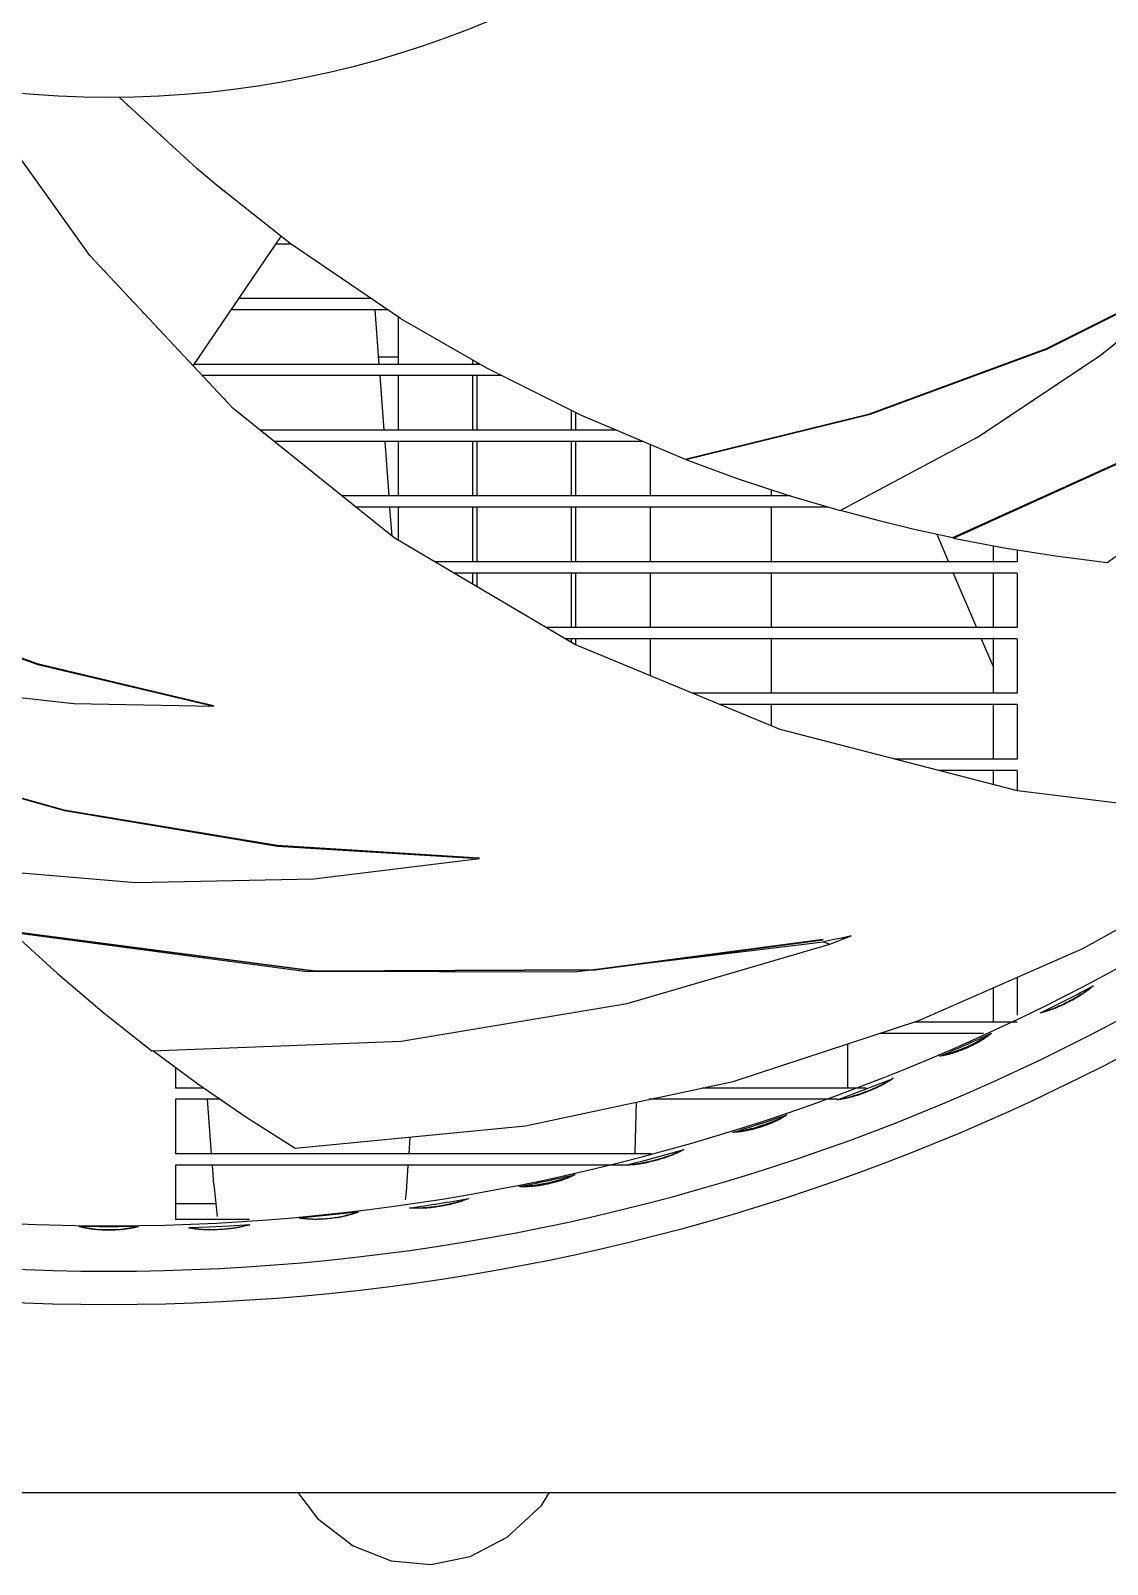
# Model space of a CAD drawing. Header units: millimetres. Extents: x 0 to 841, y 0 to 594.
# Drawn here: x 212.67 to 241.3, y 111.82 to 152.62 of the extents above; entities that cross this region are included whole.
import ezdxf

# ---------------------------------------------------------------- set-up
doc = ezdxf.new("R2010")
doc.units = ezdxf.units.MM
doc.header["$LTSCALE"] = 46.255
doc.layers.get('0').update_dxf_attribs({"linetype": 'CONTINUOUS'})
doc.layers.add('ASSEM_MEM', color=7, linetype='CONTINUOUS')

msp = doc.modelspace()

# ---------------------------------------------------------------- linework, layer by layer
at = {"color": 7, "linetype": 'CONTINUOUS'}
for p, q in [((219.588, 146.94), (219.183, 146.94)), ((221.722, 145.49), (218.195, 145.49)), ((222.181, 145.19), (217.991, 145.19)), ((221.938, 143.74), (221.831, 145.19)), ((222.443, 145.002), (222.443, 143.74)), ((224.625, 143.74), (217.003, 143.74)), ((221.923, 143.94), (222.443, 143.94)), ((224.42, 143.858), (224.42, 143.74)), ((224.543, 143.74), (224.543, 143.787)), ((225.2, 143.44), (217.229, 143.44)), ((222.068, 141.99), (221.961, 143.44)), ((222.443, 143.44), (222.443, 141.99)), ((224.42, 143.44), (224.42, 141.99)), ((224.543, 141.99), (224.543, 143.44)), ((227.043, 142.519), (227.043, 141.99)), ((227.166, 141.99), (227.166, 142.458)), ((228.248, 141.99), (218.764, 141.99)), ((228.958, 141.69), (219.137, 141.69)), ((222.198, 140.24), (222.09, 141.69)), ((222.443, 141.69), (222.443, 140.24)), ((224.42, 141.69), (224.42, 140.24)), ((224.543, 140.24), (224.543, 141.69)), ((227.043, 141.69), (227.043, 140.24)), ((227.166, 140.24), (227.166, 141.69)), ((229.143, 141.612), (229.143, 140.24)), ((232.361, 140.406), (232.361, 140.24)), ((232.871, 140.24), (220.943, 140.24)), ((233.885, 139.94), (221.316, 139.94)), ((222.443, 139.94), (222.443, 139.058)), ((224.42, 139.94), (224.42, 138.49)), ((224.543, 138.49), (224.543, 139.94)), ((227.043, 139.94), (227.043, 138.49)), ((227.166, 138.49), (227.166, 139.94)), ((229.143, 139.94), (229.143, 138.49)), ((232.361, 139.94), (232.361, 138.49)), ((222.277, 139.168), (222.221, 139.923)), ((236.758, 139.227), (237.072, 138.49)), ((238.261, 138.918), (238.261, 138.49)), ((238.897, 138.808), (238.897, 138.49)), ((238.897, 138.49), (223.405, 138.49)), ((238.897, 138.19), (223.913, 138.19)), ((224.42, 138.19), (224.42, 137.89)), ((224.543, 137.818), (224.543, 138.19)), ((227.043, 138.19), (227.043, 136.74)), ((227.166, 136.74), (227.166, 138.19)), ((229.143, 138.19), (229.143, 136.74)), ((232.361, 138.19), (232.361, 136.74)), ((237.2, 138.19), (237.818, 136.74)), ((238.261, 138.19), (238.261, 136.74)), ((238.897, 138.19), (238.897, 136.74)), ((238.897, 136.74), (226.368, 136.74)), ((238.897, 136.44), (226.876, 136.44)), ((227.043, 136.44), (227.043, 136.341)), ((227.166, 136.273), (227.166, 136.44)), ((229.143, 136.44), (229.143, 135.457)), ((232.361, 136.44), (232.361, 134.99)), ((237.945, 136.44), (238.261, 135.7)), ((238.261, 136.44), (238.261, 134.99)), ((238.897, 136.44), (238.897, 134.99)), ((238.897, 134.99), (230.275, 134.99)), ((238.897, 134.69), (231.001, 134.69)), ((232.361, 134.69), (232.361, 134.128)), ((238.261, 134.69), (238.261, 133.24)), ((238.897, 134.69), (238.897, 133.24)), ((238.897, 133.24), (235.65, 133.24)), ((238.897, 132.94), (236.809, 132.94)), ((238.261, 132.94), (238.261, 132.563)), ((238.897, 132.94), (238.897, 132.398)), ((238.897, 127.431), (238.897, 126.425)), ((238.261, 127.151), (238.261, 126.24)), ((238.897, 126.24), (236.157, 126.24)), ((234.391, 125.662), (234.391, 124.49)), ((238.003, 125.94), (235.24, 125.94)), ((216.522, 125.037), (216.522, 124.49)), ((217.277, 124.49), (216.522, 124.49)), ((234.887, 124.49), (230.521, 124.49)), ((217.714, 124.19), (216.522, 124.19)), ((216.522, 124.19), (216.522, 122.74)), ((217.479, 122.74), (217.371, 124.19)), ((234.124, 124.19), (229.117, 124.19)), ((222.75, 123.185), (222.719, 122.74)), ((229.163, 122.74), (216.522, 122.74)), ((228.499, 122.44), (216.522, 122.44)), ((216.522, 122.44), (216.522, 120.99)), ((217.539, 121.926), (217.501, 122.44)), ((217.539, 121.926), (217.627, 121.07)), ((217.592, 121.412), (216.522, 121.412)), ((218.491, 120.99), (216.522, 120.99))]:
    msp.add_line(p, q, dxfattribs=at)
for points in [[(228.737, 122.74), (228.742, 122.794), (228.779, 124.117)], [(222.698, 122.44), (222.649, 121.723), (222.623, 121.513)], [(219.768, 113.73), (220.298, 113.035), (221.24, 112.313), (222.257, 111.914), (223.307, 111.819), (224.351, 112.025), (225.342, 112.538), (226.249, 113.387), (226.467, 113.73)]]:
    msp.add_lwpolyline(points, dxfattribs=at)
at = {"layer": 'ASSEM_MEM', "color": 7, "linetype": 'CONTINUOUS'}
for p, q in [((219.331, 147.156), (216.98, 143.705)), ((239.708, 144.155), (244.003, 146.312)), ((232.799, 140.261), (234.189, 139.85)), ((212.859, 135.756), (217.535, 134.648)), ((219.233, 130.927), (224.602, 130.596)), ((212.169, 128.656), (220.252, 127.599)), ((234.225, 128.479), (234.488, 128.535)), ((234.462, 128.529), (234.225, 128.479)), ((234.282, 128.458), (234.486, 128.539)), ((234.282, 128.458), (234.462, 128.529)), ((234.486, 128.539), (234.434, 128.523)), ((234.462, 128.531), (234.447, 128.526)), ((234.488, 128.535), (234.462, 128.532)), ((227.117, 127.582), (233.751, 128.381)), ((233.744, 128.437), (227.649, 127.634)), ((228.532, 126.735), (233.92, 128.316)), ((233.988, 128.429), (233.751, 128.381)), ((233.751, 128.381), (233.92, 128.316)), ((233.92, 128.316), (234.101, 128.387)), ((234.225, 128.479), (233.988, 128.429)), ((234.101, 128.387), (234.282, 128.458)), ((240.575, 126.969), (240.619, 126.997)), ((240.605, 126.97), (240.583, 126.956)), ((239.891, 126.606), (239.867, 126.597)), ((239.874, 126.616), (239.897, 126.625)), ((237.819, 125.714), (237.851, 125.731)), ((237.193, 125.444), (237.217, 125.453)), ((237.307, 125.486), (237.335, 125.496)), ((235.256, 124.542), (235.232, 124.53)), ((231.817, 123.409), (231.847, 123.417)), ((231.847, 123.417), (231.881, 123.426)), ((232.338, 123.578), (232.372, 123.592)), ((232.438, 123.588), (232.415, 123.578)), ((229.225, 122.563), (229.285, 122.579)), ((229.331, 122.572), (229.281, 122.558)), ((229.43, 122.62), (229.468, 122.632)), ((229.468, 122.632), (229.504, 122.643)), ((229.504, 122.643), (229.54, 122.655)), ((229.54, 122.655), (229.577, 122.667)), ((229.577, 122.667), (229.613, 122.679)), ((229.613, 122.679), (229.632, 122.686)), ((229.632, 122.686), (229.67, 122.699)), ((226.689, 122.035), (226.724, 122.045)), ((226.781, 122.033), (226.757, 122.025)), ((226.765, 122.057), (226.789, 122.064)), ((226.011, 121.9), (226.058, 121.906)), ((226.115, 121.914), (226.146, 121.918)), ((226.146, 121.918), (226.178, 121.924)), ((221.387, 121.192), (220.866, 121.133)), ((220.877, 121.058), (221.387, 121.192)), ((224.318, 121.55), (224.256, 121.525)), ((214.484, 120.798), (213.959, 120.803)), ((213.959, 120.803), (214.481, 120.723)), ((215.009, 120.798), (214.484, 120.798)), ((215.534, 120.803), (215.009, 120.798)), ((215.013, 120.723), (215.534, 120.803)), ((217.412, 120.791), (216.872, 120.768)), ((216.872, 120.768), (217.413, 120.721)), ((217.953, 120.819), (217.412, 120.791)), ((218.493, 120.853), (217.953, 120.819)), ((217.96, 120.749), (218.493, 120.853)), ((220.343, 121.078), (219.82, 121.028)), ((219.82, 121.028), (220.348, 121.003)), ((220.866, 121.133), (220.343, 121.078)), ((220.348, 121.003), (220.877, 121.058)), ((214.481, 120.723), (215.013, 120.723)), ((217.413, 120.721), (217.96, 120.749)), ((161.592, 113.73), (267.913, 113.73))]:
    msp.add_line(p, q, dxfattribs=at)
for points in [[(246.095, 131.507), (238.903, 132.397), (232.597, 134.03), (227.137, 136.285), (222.332, 139.124), (218.05, 142.563), (214.238, 146.633), (211.044, 151.104)], [(217.598, 148.514), (217.088, 148.949), (215.032, 150.841)], [(222.505, 144.96), (219.565, 146.955), (217.598, 148.514)], [(237.187, 139.133), (242.724, 141.64), (247.672, 144.558), (252.008, 147.761)], [(241.288, 138.469), (245.432, 141.386), (248.994, 144.502), (252.021, 147.75)], [(230.069, 141.22), (234.973, 142.424), (239.679, 144.16), (243.99, 146.323)], [(234.189, 139.85), (237.842, 141.803), (241.106, 143.973), (244.003, 146.312)], [(222.505, 144.96), (224.79, 143.645), (227.306, 142.388), (230.069, 141.22)], [(237.203, 139.12), (242.751, 141.634), (247.695, 144.553)], [(230.085, 141.207), (234.994, 142.414), (239.708, 144.155)], [(230.085, 141.207), (231.431, 140.714), (232.799, 140.261)], [(203.589, 139.705), (208.12, 137.474), (212.84, 135.779), (217.532, 134.665)], [(203.592, 139.684), (208.128, 137.453), (212.859, 135.756)], [(234.191, 139.858), (235.156, 139.601), (236.16, 139.357), (237.187, 139.133)], [(237.203, 139.12), (238.553, 138.862), (239.915, 138.645), (241.288, 138.469)], [(205.864, 136.006), (209.918, 135.154), (213.813, 134.718), (217.535, 134.648)], [(207.7, 133.53), (213.552, 131.891), (219.219, 130.946), (224.6, 130.612)], [(207.704, 133.509), (213.57, 131.869), (219.233, 130.927)], [(210.414, 130.386), (215.464, 129.956), (220.196, 130.054), (224.602, 130.596)], [(219.705, 122.886), (225.826, 123.486), (231.351, 124.667), (236.287, 126.282), (240.645, 128.201), (244.436, 130.3)], [(227.649, 127.634), (220.234, 127.6), (212.169, 128.656)], [(212.173, 128.635), (219.947, 127.599), (227.117, 127.582)], [(212.173, 128.635), (213.384, 127.532), (214.625, 126.481), (215.89, 125.483)], [(220.252, 127.599), (227.679, 127.636), (233.744, 128.436)], [(240.248, 126.787), (240.302, 126.815), (240.343, 126.837), (240.377, 126.855), (240.406, 126.871), (240.433, 126.886)], [(240.583, 126.956), (240.561, 126.942), (240.538, 126.928), (240.515, 126.914), (240.492, 126.9), (240.468, 126.885), (240.442, 126.871), (240.415, 126.855), (240.386, 126.839), (240.352, 126.82), (240.31, 126.798), (240.256, 126.77)], [(240.433, 126.886), (240.459, 126.901), (240.483, 126.915), (240.506, 126.928), (240.529, 126.942), (240.552, 126.956), (240.575, 126.969)], [(240.931, 127.212), (240.906, 127.191), (240.881, 127.17), (240.857, 127.151), (240.833, 127.132), (240.81, 127.113), (240.786, 127.096), (240.763, 127.078), (240.74, 127.062), (240.717, 127.045), (240.695, 127.03), (240.672, 127.014), (240.65, 126.999), (240.628, 126.985), (240.605, 126.97)], [(240.619, 126.997), (240.642, 127.011), (240.664, 127.026), (240.687, 127.041), (240.71, 127.056), (240.733, 127.072), (240.757, 127.088), (240.78, 127.104), (240.804, 127.121), (240.828, 127.139), (240.853, 127.157), (240.878, 127.176), (240.903, 127.195), (240.929, 127.216)], [(215.89, 125.483), (222.518, 125.732), (228.532, 126.735)], [(239.515, 126.493), (239.544, 126.501), (239.572, 126.509), (239.599, 126.517), (239.626, 126.526), (239.653, 126.534), (239.679, 126.543), (239.705, 126.552), (239.73, 126.561), (239.755, 126.57), (239.779, 126.579), (239.803, 126.588), (239.827, 126.597), (239.851, 126.607), (239.874, 126.616)], [(239.867, 126.597), (239.842, 126.588), (239.818, 126.579), (239.792, 126.57), (239.767, 126.561), (239.741, 126.553), (239.715, 126.544), (239.688, 126.536), (239.661, 126.528), (239.633, 126.52), (239.604, 126.512), (239.575, 126.505), (239.546, 126.497), (239.515, 126.49)], [(240.066, 126.679), (240.039, 126.667), (240.014, 126.656), (239.989, 126.646), (239.964, 126.635), (239.94, 126.625), (239.916, 126.616), (239.891, 126.606)], [(239.897, 126.625), (239.92, 126.635), (239.944, 126.645), (239.967, 126.655), (239.99, 126.665), (240.014, 126.676), (240.039, 126.687), (240.065, 126.698), (240.092, 126.711), (240.121, 126.725), (240.155, 126.741), (240.196, 126.761), (240.248, 126.787)], [(240.256, 126.77), (240.202, 126.743), (240.16, 126.722), (240.125, 126.706), (240.094, 126.692), (240.066, 126.679)], [(237.561, 125.59), (237.611, 125.613), (237.651, 125.631), (237.675, 125.643), (237.7, 125.655), (237.726, 125.667), (237.753, 125.68)], [(237.858, 125.702), (237.838, 125.691), (237.817, 125.679), (237.795, 125.668), (237.773, 125.656), (237.749, 125.644), (237.724, 125.631), (237.696, 125.618), (237.664, 125.603), (237.625, 125.584), (237.574, 125.561)], [(237.753, 125.68), (237.779, 125.693), (237.791, 125.7), (237.819, 125.714)], [(237.851, 125.731), (237.87, 125.741), (237.89, 125.751), (237.912, 125.763), (237.936, 125.777)], [(237.919, 125.737), (237.899, 125.725), (237.879, 125.714), (237.858, 125.702)], [(238.215, 125.948), (238.197, 125.931), (238.177, 125.915), (238.157, 125.899), (238.138, 125.883), (238.118, 125.868), (238.098, 125.853), (238.078, 125.839), (238.058, 125.825), (238.038, 125.812), (238.018, 125.798), (237.998, 125.785), (237.979, 125.773), (237.959, 125.761), (237.939, 125.749), (237.919, 125.737)], [(237.936, 125.777), (237.962, 125.792), (237.983, 125.804), (238.008, 125.818)], [(238.008, 125.818), (238.022, 125.827), (238.038, 125.836), (238.054, 125.846), (238.072, 125.857), (238.092, 125.869), (238.113, 125.883), (238.135, 125.897), (238.16, 125.913), (238.186, 125.931), (238.213, 125.951)], [(215.914, 125.484), (217.114, 124.602), (218.388, 123.727), (219.705, 122.886)], [(236.835, 125.344), (236.873, 125.352), (236.906, 125.359), (236.936, 125.367), (236.964, 125.374), (236.989, 125.38), (237.012, 125.387), (237.033, 125.393), (237.052, 125.399), (237.07, 125.404), (237.086, 125.409), (237.114, 125.418)], [(237.199, 125.418), (237.176, 125.411), (237.153, 125.404), (237.129, 125.397), (237.105, 125.391), (237.08, 125.384), (237.055, 125.378), (237.03, 125.372), (237.004, 125.366), (236.978, 125.36), (236.951, 125.354), (236.924, 125.349), (236.896, 125.344), (236.837, 125.335)], [(237.114, 125.418), (237.138, 125.426), (237.167, 125.435), (237.193, 125.444)], [(237.389, 125.484), (237.364, 125.475), (237.339, 125.466), (237.315, 125.457), (237.292, 125.449), (237.269, 125.441), (237.246, 125.433), (237.223, 125.425), (237.199, 125.418)], [(237.217, 125.453), (237.238, 125.46), (237.258, 125.467), (237.276, 125.474), (237.307, 125.486)], [(237.335, 125.496), (237.363, 125.507), (237.39, 125.518), (237.417, 125.529), (237.443, 125.539), (237.468, 125.55), (237.508, 125.567), (237.561, 125.59)], [(237.574, 125.561), (237.52, 125.537), (237.479, 125.52), (237.446, 125.507), (237.416, 125.495), (237.389, 125.484)], [(234.877, 124.396), (234.934, 124.418), (234.977, 124.435), (235.013, 124.45), (235.044, 124.463)], [(235.232, 124.53), (235.208, 124.519), (235.185, 124.507), (235.16, 124.496), (235.136, 124.484), (235.11, 124.473), (235.083, 124.461), (235.055, 124.448), (235.024, 124.435), (234.988, 124.42), (234.945, 124.402), (234.887, 124.38)], [(235.044, 124.463), (235.072, 124.475), (235.099, 124.487), (235.125, 124.499), (235.149, 124.51), (235.174, 124.521), (235.198, 124.532), (235.222, 124.543), (235.245, 124.555)], [(235.245, 124.555), (235.269, 124.566), (235.293, 124.578), (235.317, 124.59), (235.341, 124.603), (235.365, 124.615), (235.39, 124.629), (235.415, 124.642), (235.44, 124.656), (235.466, 124.67), (235.492, 124.685), (235.518, 124.701), (235.545, 124.717), (235.572, 124.734), (235.599, 124.752)], [(235.602, 124.748), (235.549, 124.712), (235.523, 124.695), (235.497, 124.679), (235.472, 124.663), (235.447, 124.648), (235.422, 124.633), (235.398, 124.619), (235.374, 124.605), (235.35, 124.592), (235.326, 124.579), (235.303, 124.567), (235.279, 124.554), (235.256, 124.542)], [(234.117, 124.179), (234.151, 124.185), (234.18, 124.191), (234.209, 124.196), (234.237, 124.202), (234.265, 124.208), (234.292, 124.214), (234.318, 124.22), (234.344, 124.227), (234.37, 124.233), (234.395, 124.239), (234.42, 124.246), (234.445, 124.253), (234.469, 124.259)], [(234.474, 124.246), (234.45, 124.239), (234.425, 124.233), (234.399, 124.227), (234.374, 124.222), (234.348, 124.216), (234.321, 124.21), (234.294, 124.205), (234.267, 124.2), (234.239, 124.195), (234.21, 124.191), (234.181, 124.186), (234.151, 124.182), (234.124, 124.18)], [(234.469, 124.259), (234.493, 124.266), (234.517, 124.273), (234.541, 124.28)], [(234.523, 124.259), (234.499, 124.252), (234.474, 124.246)], [(234.697, 124.312), (234.671, 124.303), (234.645, 124.295), (234.62, 124.287), (234.595, 124.28), (234.571, 124.272), (234.547, 124.265), (234.523, 124.259)], [(234.541, 124.28), (234.565, 124.288), (234.589, 124.295), (234.613, 124.303), (234.638, 124.311), (234.663, 124.319), (234.689, 124.328), (234.717, 124.338), (234.748, 124.348), (234.782, 124.36), (234.824, 124.376), (234.877, 124.396)], [(234.887, 124.38), (234.834, 124.359), (234.791, 124.344), (234.756, 124.332), (234.726, 124.321), (234.697, 124.312)], [(232.413, 123.608), (232.436, 123.618), (232.462, 123.628)], [(232.778, 123.777), (232.751, 123.76), (232.729, 123.745), (232.706, 123.73), (232.684, 123.716), (232.661, 123.703), (232.639, 123.69), (232.617, 123.677), (232.594, 123.665), (232.572, 123.653), (232.55, 123.641), (232.527, 123.63), (232.505, 123.619), (232.483, 123.609), (232.46, 123.598), (232.438, 123.588)], [(232.462, 123.628), (232.49, 123.641), (232.519, 123.653), (232.546, 123.665)], [(232.546, 123.665), (232.561, 123.672), (232.577, 123.68), (232.595, 123.688), (232.614, 123.697), (232.635, 123.708), (232.658, 123.719), (232.683, 123.732), (232.71, 123.746), (232.739, 123.762), (232.775, 123.782)], [(231.334, 123.317), (231.372, 123.321), (231.406, 123.325), (231.437, 123.33), (231.466, 123.334), (231.492, 123.338), (231.515, 123.342), (231.537, 123.346), (231.557, 123.35), (231.576, 123.353), (231.592, 123.357), (231.608, 123.36), (231.635, 123.365)], [(231.693, 123.352), (231.67, 123.347), (231.647, 123.343), (231.624, 123.339), (231.6, 123.335), (231.575, 123.331), (231.551, 123.328), (231.526, 123.324), (231.5, 123.321), (231.474, 123.318), (231.447, 123.316), (231.42, 123.314), (231.393, 123.312), (231.364, 123.31), (231.335, 123.309)], [(231.635, 123.365), (231.655, 123.37), (231.686, 123.377)], [(231.686, 123.377), (231.713, 123.383), (231.738, 123.389)], [(231.738, 123.361), (231.716, 123.356), (231.693, 123.352)], [(231.738, 123.389), (231.761, 123.395), (231.781, 123.4), (231.817, 123.409)], [(231.921, 123.405), (231.896, 123.399), (231.873, 123.393), (231.85, 123.387), (231.827, 123.381), (231.805, 123.376), (231.782, 123.371), (231.76, 123.366), (231.738, 123.361)], [(231.881, 123.426), (231.911, 123.435), (231.94, 123.443), (231.968, 123.451), (231.995, 123.46), (232.034, 123.472), (232.088, 123.489)], [(232.098, 123.459), (232.049, 123.443), (232.009, 123.431), (231.976, 123.421), (231.947, 123.413), (231.921, 123.405)], [(232.088, 123.489), (232.146, 123.508), (232.187, 123.522), (232.215, 123.532), (232.244, 123.543), (232.274, 123.554)], [(232.415, 123.578), (232.392, 123.568), (232.369, 123.558), (232.344, 123.548), (232.32, 123.538), (232.293, 123.528), (232.265, 123.517), (232.235, 123.506), (232.2, 123.493), (232.156, 123.478), (232.098, 123.459)], [(232.274, 123.554), (232.306, 123.566), (232.338, 123.578)], [(232.372, 123.592), (232.392, 123.599), (232.413, 123.608)], [(229.67, 122.699), (229.69, 122.706), (229.71, 122.714), (229.73, 122.722), (229.751, 122.729), (229.772, 122.738), (229.794, 122.746), (229.816, 122.755), (229.838, 122.764), (229.861, 122.774), (229.885, 122.784), (229.909, 122.795), (229.933, 122.806), (229.958, 122.817), (229.983, 122.829), (230.01, 122.842), (230.04, 122.857)], [(230.034, 122.85), (230.009, 122.836), (229.981, 122.821), (229.953, 122.807), (229.926, 122.793), (229.899, 122.781), (229.873, 122.768), (229.848, 122.757), (229.822, 122.745), (229.798, 122.735), (229.773, 122.724), (229.749, 122.714), (229.725, 122.705), (229.702, 122.695), (229.679, 122.686)], [(228.849, 122.468), (228.822, 122.464), (228.795, 122.461), (228.768, 122.457), (228.74, 122.454), (228.712, 122.451), (228.684, 122.449), (228.655, 122.446), (228.625, 122.444), (228.596, 122.443), (228.565, 122.441), (228.535, 122.441), (228.499, 122.439)], [(228.506, 122.443), (228.534, 122.445), (228.565, 122.447), (228.595, 122.45), (228.624, 122.453), (228.653, 122.456), (228.681, 122.459), (228.709, 122.462), (228.736, 122.466), (228.763, 122.47), (228.79, 122.474), (228.816, 122.478), (228.842, 122.482)], [(228.842, 122.482), (228.868, 122.486), (228.893, 122.491), (228.919, 122.495)], [(228.929, 122.481), (228.902, 122.476), (228.876, 122.472), (228.849, 122.468)], [(228.919, 122.495), (228.944, 122.5), (228.97, 122.505), (228.996, 122.511), (229.023, 122.516), (229.05, 122.522), (229.078, 122.528), (229.108, 122.535), (229.141, 122.543), (229.179, 122.552), (229.225, 122.563)], [(229.133, 122.522), (229.099, 122.514), (229.068, 122.507), (229.039, 122.501), (229.01, 122.495), (228.983, 122.49), (228.956, 122.485), (228.929, 122.481)], [(229.281, 122.558), (229.218, 122.542), (229.172, 122.531), (229.133, 122.522)], [(229.285, 122.579), (229.314, 122.587), (229.342, 122.594), (229.367, 122.601), (229.389, 122.608), (229.43, 122.62)], [(229.632, 122.669), (229.609, 122.66), (229.586, 122.652), (229.563, 122.644), (229.539, 122.636), (229.515, 122.628), (229.491, 122.62), (229.465, 122.612), (229.437, 122.603), (229.407, 122.594), (229.373, 122.584), (229.331, 122.572)], [(229.679, 122.686), (229.655, 122.677), (229.632, 122.669)], [(226.409, 121.967), (226.463, 121.979), (226.506, 121.989), (226.532, 121.995), (226.559, 122.001), (226.586, 122.008)], [(226.757, 122.025), (226.734, 122.018), (226.711, 122.011), (226.687, 122.004), (226.662, 121.997), (226.637, 121.99), (226.611, 121.982), (226.583, 121.975), (226.552, 121.967), (226.517, 121.959), (226.473, 121.948), (226.416, 121.936)], [(226.586, 122.008), (226.614, 122.015), (226.644, 122.023), (226.659, 122.027), (226.689, 122.035)], [(226.724, 122.045), (226.744, 122.051), (226.765, 122.057)], [(227.143, 122.186), (227.118, 122.172), (227.092, 122.159), (227.067, 122.147), (227.042, 122.135), (227.017, 122.124), (226.993, 122.113), (226.968, 122.103), (226.944, 122.093), (226.921, 122.083), (226.897, 122.074), (226.873, 122.065), (226.85, 122.057), (226.827, 122.048), (226.804, 122.041), (226.781, 122.033)], [(226.789, 122.064), (226.816, 122.072), (226.845, 122.081), (226.87, 122.089), (226.898, 122.099)], [(226.898, 122.099), (226.914, 122.104), (226.931, 122.11), (226.95, 122.117), (226.971, 122.124), (226.993, 122.132), (227.018, 122.142), (227.044, 122.152), (227.073, 122.164), (227.105, 122.177), (227.14, 122.193)], [(225.649, 121.876), (225.686, 121.876), (225.719, 121.877), (225.75, 121.878), (225.778, 121.879), (225.804, 121.88), (225.827, 121.882), (225.849, 121.884), (225.869, 121.885), (225.887, 121.887), (225.904, 121.888), (225.933, 121.891)], [(226.009, 121.873), (225.985, 121.871), (225.961, 121.869), (225.937, 121.868), (225.913, 121.866), (225.889, 121.865), (225.864, 121.864), (225.838, 121.863), (225.813, 121.863), (225.786, 121.863), (225.76, 121.863), (225.733, 121.864), (225.705, 121.865), (225.677, 121.866), (225.649, 121.868)], [(225.933, 121.891), (225.953, 121.893), (225.983, 121.896), (226.011, 121.9)], [(226.055, 121.877), (226.032, 121.875), (226.009, 121.873)], [(226.253, 121.905), (226.225, 121.9), (226.199, 121.896), (226.174, 121.892), (226.149, 121.889), (226.126, 121.886), (226.102, 121.883), (226.079, 121.88), (226.055, 121.877)], [(226.058, 121.906), (226.079, 121.909), (226.115, 121.914)], [(226.178, 121.924), (226.207, 121.928), (226.235, 121.933), (226.261, 121.938), (226.287, 121.943), (226.313, 121.947), (226.356, 121.956), (226.409, 121.967)], [(226.416, 121.936), (226.36, 121.924), (226.318, 121.916), (226.283, 121.91), (226.253, 121.905)], [(221.388, 121.192), (221.36, 121.181), (221.333, 121.171), (221.306, 121.162), (221.279, 121.152), (221.252, 121.144), (221.225, 121.135), (221.199, 121.128), (221.173, 121.12), (221.147, 121.113), (221.121, 121.106), (221.096, 121.1), (221.071, 121.094), (221.046, 121.088), (221.022, 121.083), (220.997, 121.077), (220.973, 121.072), (220.949, 121.067), (220.926, 121.063), (220.902, 121.058), (220.877, 121.054), (220.853, 121.05), (220.828, 121.045), (220.801, 121.041), (220.774, 121.037), (220.744, 121.033), (220.709, 121.028), (220.668, 121.023), (220.613, 121.017)], [(222.745, 121.303), (222.777, 121.301), (222.807, 121.301), (222.837, 121.3), (222.866, 121.3), (222.895, 121.3), (222.923, 121.3), (222.951, 121.301), (222.979, 121.302), (223.006, 121.303), (223.033, 121.304), (223.059, 121.305), (223.086, 121.306), (223.112, 121.308)], [(223.088, 121.292), (223.061, 121.291), (223.035, 121.291), (223.008, 121.29), (222.98, 121.29), (222.953, 121.29), (222.924, 121.291), (222.896, 121.291), (222.867, 121.292), (222.837, 121.294), (222.808, 121.296), (222.777, 121.298), (222.747, 121.301)], [(223.192, 121.298), (223.166, 121.296), (223.14, 121.295), (223.114, 121.293), (223.088, 121.292)], [(223.112, 121.308), (223.138, 121.31), (223.164, 121.312), (223.19, 121.314)], [(223.19, 121.314), (223.216, 121.316), (223.242, 121.319), (223.269, 121.322), (223.297, 121.324), (223.325, 121.328), (223.356, 121.331), (223.389, 121.335), (223.427, 121.34), (223.473, 121.347), (223.533, 121.356)], [(223.36, 121.313), (223.329, 121.31), (223.3, 121.307), (223.272, 121.304), (223.245, 121.302), (223.218, 121.3), (223.192, 121.298)], [(223.538, 121.338), (223.478, 121.329), (223.431, 121.322), (223.393, 121.317), (223.36, 121.313)], [(223.533, 121.356), (223.591, 121.366), (223.636, 121.374), (223.673, 121.38), (223.705, 121.387)], [(223.881, 121.407), (223.855, 121.401), (223.829, 121.395), (223.803, 121.388), (223.775, 121.382), (223.747, 121.376), (223.716, 121.37), (223.683, 121.363), (223.645, 121.356), (223.599, 121.348), (223.538, 121.338)], [(223.705, 121.387), (223.735, 121.392), (223.763, 121.398), (223.789, 121.404), (223.815, 121.409), (223.841, 121.415), (223.865, 121.421), (223.89, 121.426)], [(223.958, 121.427), (223.932, 121.42), (223.907, 121.414), (223.881, 121.407)], [(223.89, 121.426), (223.915, 121.432), (223.94, 121.438), (223.964, 121.445)], [(224.256, 121.525), (224.227, 121.514), (224.198, 121.504), (224.17, 121.494), (224.143, 121.484), (224.115, 121.475), (224.088, 121.466), (224.062, 121.458), (224.035, 121.449), (224.009, 121.442), (223.984, 121.434), (223.958, 121.427)], [(223.964, 121.445), (223.989, 121.451), (224.014, 121.458), (224.04, 121.465), (224.066, 121.472), (224.092, 121.48), (224.118, 121.487), (224.145, 121.496), (224.172, 121.504), (224.199, 121.513), (224.227, 121.523), (224.256, 121.533), (224.285, 121.543), (224.314, 121.554)], [(214.307, 120.735), (214.282, 120.738), (214.256, 120.742), (214.231, 120.745), (214.205, 120.749), (214.178, 120.754), (214.152, 120.758), (214.125, 120.763), (214.097, 120.769), (214.07, 120.775), (214.042, 120.781), (214.014, 120.788), (213.986, 120.795), (213.957, 120.803)], [(215.532, 120.803), (215.505, 120.795), (215.476, 120.788), (215.448, 120.781), (215.42, 120.775), (215.393, 120.769), (215.365, 120.763), (215.338, 120.758), (215.311, 120.754), (215.285, 120.749), (215.259, 120.745), (215.233, 120.742), (215.208, 120.738), (215.182, 120.735)], [(217.222, 120.724), (217.195, 120.726), (217.167, 120.728), (217.14, 120.73), (217.112, 120.733), (217.083, 120.736), (217.054, 120.739), (217.025, 120.743), (216.995, 120.747), (216.965, 120.752), (216.934, 120.757), (216.903, 120.762), (216.87, 120.768)], [(218.148, 120.773), (218.122, 120.769), (218.096, 120.765), (218.07, 120.761), (218.045, 120.757), (218.019, 120.754), (217.993, 120.75), (217.968, 120.747), (217.941, 120.744), (217.914, 120.741), (217.886, 120.738), (217.856, 120.735), (217.824, 120.732), (217.787, 120.729), (217.742, 120.726), (217.684, 120.723)], [(218.491, 120.853), (218.461, 120.844), (218.431, 120.835), (218.401, 120.827), (218.371, 120.82), (218.342, 120.813), (218.313, 120.806), (218.284, 120.8), (218.256, 120.794), (218.229, 120.788), (218.202, 120.783), (218.175, 120.778), (218.148, 120.773)], [(220.175, 120.997), (220.149, 120.997), (220.124, 120.998), (220.098, 120.999), (220.071, 121), (220.045, 121.002), (220.018, 121.003), (219.99, 121.006), (219.963, 121.008), (219.935, 121.011), (219.906, 121.015), (219.878, 121.018), (219.849, 121.023), (219.819, 121.028)], [(220.613, 121.017), (220.558, 121.011), (220.516, 121.008), (220.481, 121.005), (220.451, 121.003), (220.423, 121.001), (220.397, 121), (220.371, 120.999), (220.346, 120.998), (220.322, 120.997), (220.298, 120.997), (220.273, 120.996), (220.249, 120.996), (220.225, 120.996), (220.2, 120.996), (220.175, 120.997)], [(214.744, 120.709), (214.689, 120.71), (214.647, 120.71), (214.613, 120.711), (214.582, 120.713), (214.554, 120.714), (214.528, 120.715), (214.502, 120.717), (214.478, 120.719), (214.453, 120.72), (214.429, 120.722), (214.405, 120.725), (214.381, 120.727), (214.356, 120.729), (214.332, 120.732), (214.307, 120.735)], [(215.182, 120.735), (215.157, 120.732), (215.133, 120.729), (215.108, 120.727), (215.084, 120.724), (215.06, 120.722), (215.036, 120.72), (215.011, 120.719), (214.986, 120.717), (214.961, 120.715), (214.934, 120.714), (214.906, 120.713), (214.876, 120.711), (214.841, 120.71), (214.799, 120.71), (214.744, 120.709)], [(217.684, 120.723), (217.622, 120.72), (217.575, 120.718), (217.535, 120.717), (217.501, 120.717), (217.469, 120.717), (217.44, 120.717), (217.411, 120.717), (217.383, 120.717), (217.356, 120.718), (217.329, 120.719), (217.302, 120.72), (217.276, 120.721), (217.249, 120.722), (217.222, 120.724)]]:
    msp.add_lwpolyline(points, dxfattribs=at)
for centre, radius in [((214.752, 176.84), 58.115), ((214.746, 176.839), 26)]:
    msp.add_circle(centre, radius, dxfattribs=at)
for centre, radius, start, end in [((214.745, 176.839), 57.223, 180, 360), ((214.747, 176.839), 56, 248.6333, 338.633), ((214.746, 176.839), 56.112, 296.1958, 297.8173), ((214.747, 176.839), 56.042, 293.2162, 294.7596), ((214.746, 176.839), 56.112, 290.1958, 291.8189), ((214.747, 176.839), 56.042, 287.2162, 288.7596), ((214.746, 176.839), 56.112, 284.1958, 285.8189), ((214.747, 176.839), 56.042, 281.2161, 282.7824), ((214.746, 176.839), 56.112, 278.1958, 279.8189)]:
    msp.add_arc(centre, radius, start, end, dxfattribs=at)

doc.saveas('drawing.dxf')
